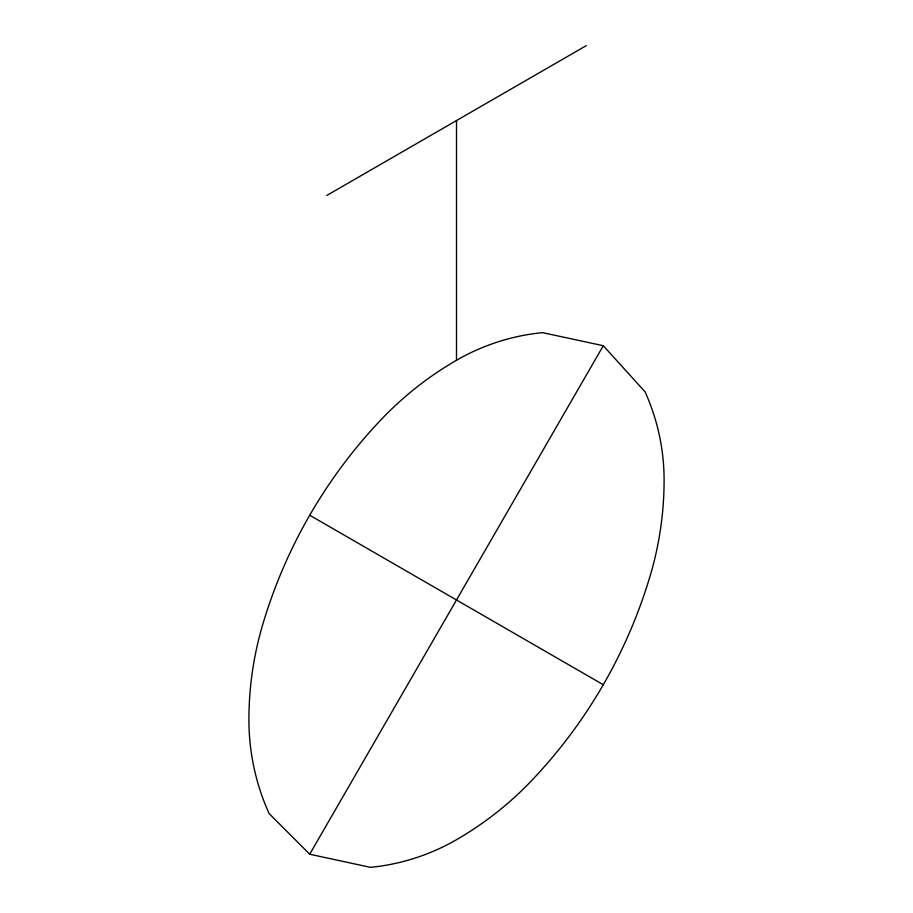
<?xml version="1.0" encoding="UTF-8"?>
<svg xmlns="http://www.w3.org/2000/svg" width="913" height="913" viewBox="0 0 913 913"><rect width="100%" height="100%" fill="white"/><g stroke="black" fill="none" stroke-linecap="round" stroke-linejoin="round"><path stroke-width="1.37" d="M309.712 854.237L603.288 345.73L645.057 391.825A214.213 214.213 0 0 1 664.093 480.124A335.493 335.493 0 0 1 650.193 575.692A506.829 506.829 0 0 1 532.313 779.873A335.493 335.493 0 0 1 456.5 839.698A214.213 214.213 0 0 1 370.507 867.35L309.712 854.237L269.13 813.597A227.451 227.451 0 0 1 248.907 719.843A335.493 335.493 0 0 1 262.807 624.275A506.829 506.829 0 0 1 380.687 420.094A335.493 335.493 0 0 1 456.5 360.27A214.213 214.213 0 0 1 542.493 332.617L603.288 345.73M326.751 195.473L586.249 45.65M309.712 515.229L603.288 684.739M456.5 120.562L456.5 360.27"/></g></svg>
